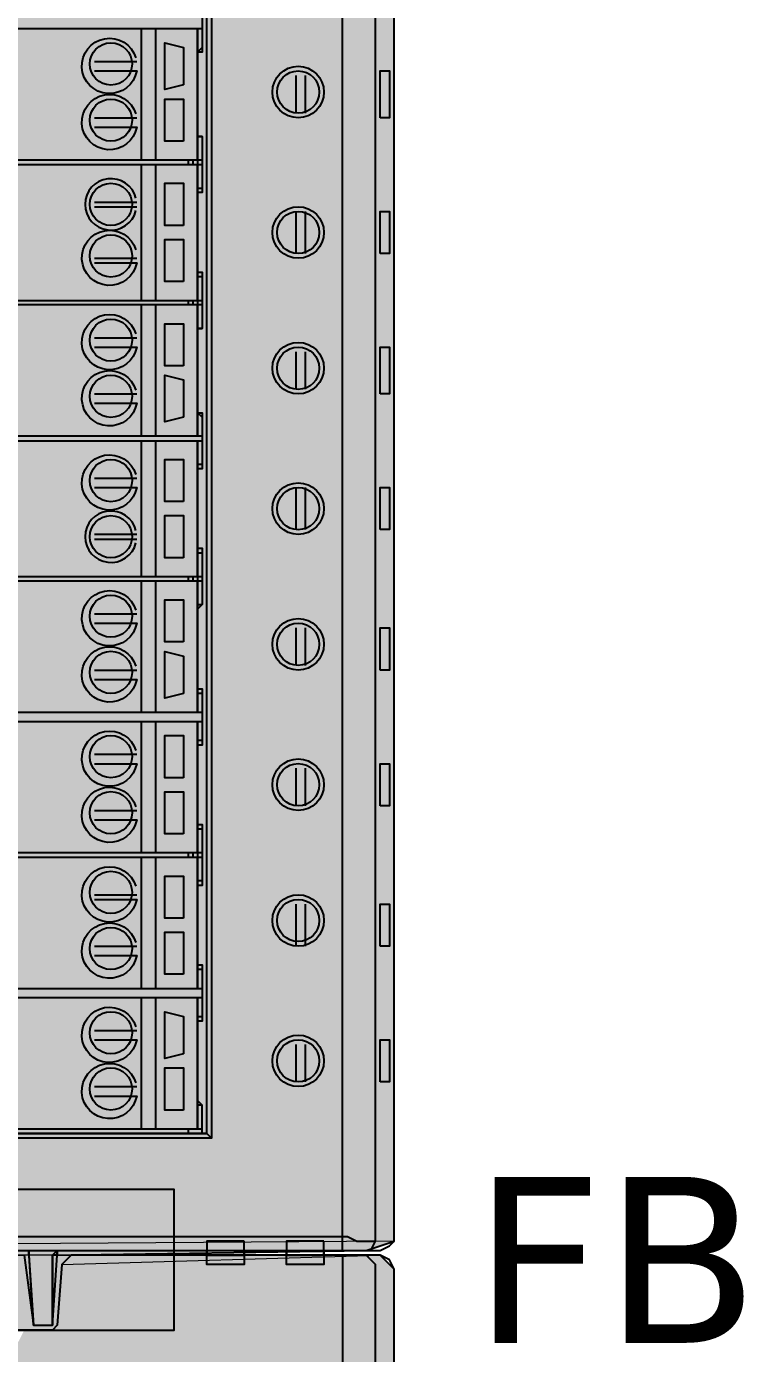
# Model space of a CAD drawing. Extents: x 4719 to 8938, y 1800 to 4482.
# Drawn here: x 6992.1 to 7056.9, y 3513.4 to 3633.4 of the extents above; entities that cross this region are included whole.
import ezdxf

# ---------------------------------------------------------------- set-up
doc = ezdxf.new("R2010")
doc.units = 0
doc.header["$LTSCALE"] = 10
doc.header["$MEASUREMENT"] = 0
doc.layers.add('G02-1-PRDXXXX-E-MRIO-01-P01-01$0$ANNOTATION', color=7, linetype='Continuous')
doc.styles.add('G02-1-PRDXXXX-E-MRIO-01-P01-01$0$PDF Verdana', font='verdana.ttf')

# ---------------------------------------------------------------- blocks, each defined once
blk = doc.blocks.new('G02-1-PRDXXXX-E-MRIO-01-P01-01$0$DV-54809-ZX-350-001')
at = {"layer": 'G02-1-PRDXXXX-E-MRIO-01-P01-01$0$ANNOTATION', "lineweight": 25}
for points in [[(2273.02, 1722.27), (2273.86, 1715.92), (2275.56, 1715.92), (2275.98, 1722.27), (2303.92, 1722.69), (2306.46, 1723.54), (2306.46, 1906.01)], [(2183.26, 1906.01), (2183.26, 1723.54), (2183.69, 1723.12), (2184.11, 1722.69), (2185.8, 1722.69), (2303.92, 1722.69), (2305.19, 1722.69), (2306.04, 1723.12), (2306.46, 1723.54), (2306.46, 1906.01)], [(2183.69, 1723.12), (2185.8, 1723.54), (2186.23, 1723.54), (2187.07, 1723.96), (2302.23, 1723.96), (2303.07, 1723.54), (2303.5, 1723.54), (2304.77, 1723.54), (2304.77, 1906.01), (2304.34, 1906.85), (2303.92, 1906.85)], [(2301.8, 1722.69), (2301.8, 1906.85)], [(2192.58, 1895.85), (2193, 1896.69), (2193.42, 1896.69), (2289.95, 1896.69), (2289.95, 1732.85), (2193.42, 1732.85), (2193.42, 1733.28), (2289.53, 1733.28), (2289.53, 1896.27), (2289.95, 1896.69)], [(2289.1, 1835.73), (2288.68, 1835.73), (2288.68, 1836.15), (2289.1, 1836.15), (2289.1, 1831.07), (2288.68, 1831.07)], [(2289.1, 1833.19), (2193, 1833.19)], [(2283.6, 1821.33), (2283.6, 1824.3), (2283.6, 1825.15), (2283.6, 1829.38), (2283.6, 1830.23), (2283.6, 1833.19)], [(2284.87, 1833.19), (2284.87, 1821.33)], [(2288.68, 1833.19), (2288.68, 1821.33), (2288.68, 1833.19), (2288.68, 1821.33), (2288.68, 1820.91), (2288.68, 1808.63), (2288.68, 1820.91), (2288.68, 1808.63), (2288.68, 1808.21), (2288.68, 1796.36), (2288.68, 1808.21), (2288.68, 1796.36)], [(2288.68, 1830.65), (2288.68, 1831.07), (2289.1, 1831.5)], [(2289.1, 1831.5), (2289.1, 1831.5)], [(2279.37, 1830.23), (2283.18, 1830.23)], [(2297.57, 1828.96), (2297.57, 1825.57)], [(2298.42, 1828.96), (2298.42, 1825.57)], [(2279.37, 1825.15), (2283.18, 1825.15)], [(2193.42, 1821.33), (2193.42, 1822.6), (2193, 1822.6), (2193, 1823.03), (2193, 1823.87), (2193, 1821.33), (2289.1, 1821.33)], [(2289.1, 1823.45), (2288.68, 1823.45), (2288.68, 1823.87)], [(2288.68, 1823.45), (2289.1, 1823.45), (2289.1, 1818.37), (2288.68, 1818.37), (2288.68, 1818.79), (2289.1, 1818.79)], [(2289.1, 1823.45), (2289.1, 1823.45)], [(2193.85, 1819.22), (2193.42, 1819.22), (2193, 1818.79), (2193, 1818.37), (2193, 1820.91), (2289.1, 1820.91)], [(2283.6, 1808.63), (2283.6, 1811.6), (2283.6, 1812.87), (2283.6, 1816.68), (2283.6, 1817.95), (2283.6, 1820.91)], [(2284.87, 1820.91), (2284.87, 1808.63)], [(2287.83, 1821.33), (2287.83, 1820.91)], [(2288.26, 1821.33), (2288.26, 1820.91)], [(2289.1, 1818.79), (2289.1, 1818.79)], [(2279.37, 1817.52), (2283.18, 1817.52)], [(2279.37, 1817.1), (2283.18, 1817.1)], [(2297.57, 1816.68), (2297.57, 1812.87)], [(2298.42, 1816.68), (2298.42, 1812.87)], [(2279.37, 1812.44), (2283.18, 1812.44)], [(2193.85, 1810.33), (2193.42, 1810.33), (2193, 1810.75), (2193, 1811.17), (2193, 1808.63), (2289.1, 1808.63)], [(2289.1, 1810.75), (2288.68, 1810.75), (2288.68, 1811.17), (2289.1, 1811.17), (2289.1, 1806.09), (2288.68, 1806.09)], [(2289.1, 1810.75), (2289.1, 1810.75)], [(2289.1, 1808.21), (2193, 1808.21)], [(2283.6, 1796.36), (2283.6, 1799.32), (2283.6, 1800.17), (2283.6, 1804.4), (2283.6, 1805.25), (2283.6, 1808.21)], [(2284.87, 1808.21), (2284.87, 1796.36)], [(2287.83, 1808.63), (2287.83, 1808.21)], [(2288.26, 1808.63), (2288.26, 1808.21)], [(2279.37, 1805.25), (2283.18, 1805.25)], [(2288.68, 1805.67), (2288.68, 1806.09), (2289.1, 1806.09)], [(2289.1, 1806.09), (2289.1, 1806.09)], [(2297.57, 1803.98), (2297.57, 1800.59)], [(2298.42, 1803.98), (2298.42, 1800.59)], [(2279.37, 1800.17), (2283.18, 1800.17)], [(2193.42, 1796.36), (2193.42, 1797.63), (2193, 1797.63), (2193, 1798.05), (2193, 1798.9), (2193, 1796.36), (2289.1, 1796.36)], [(2289.1, 1798.05), (2288.68, 1798.47), (2288.68, 1798.9)], [(2288.68, 1798.47), (2289.1, 1798.47), (2289.1, 1793.39), (2288.68, 1793.39), (2288.68, 1793.82), (2289.1, 1793.82)], [(2289.1, 1798.05), (2289.1, 1798.05)], [(2193.42, 1795.93), (2193.42, 1794.66), (2193, 1794.24), (2193, 1793.82), (2193, 1793.39), (2193, 1795.93), (2289.1, 1795.93)], [(2283.6, 1783.66), (2283.6, 1786.62), (2283.6, 1787.89), (2283.6, 1791.7), (2283.6, 1792.97), (2283.6, 1795.93)], [(2284.87, 1795.93), (2284.87, 1783.66)], [(2288.68, 1795.93), (2288.68, 1783.66), (2288.68, 1795.93), (2288.68, 1783.66), (2288.68, 1783.23), (2288.68, 1771.38), (2288.68, 1783.23), (2288.68, 1771.38)], [(2289.1, 1793.82), (2289.1, 1793.82)], [(2279.37, 1792.55), (2283.18, 1792.55)], [(2297.57, 1791.7), (2297.57, 1787.89)], [(2298.42, 1791.7), (2298.42, 1787.89)], [(2279.37, 1787.47), (2283.18, 1787.47)], [(2193.85, 1785.35), (2193.42, 1785.35), (2193, 1785.77), (2193, 1786.2), (2193, 1783.66), (2289.1, 1783.66)], [(2279.37, 1787.04), (2283.18, 1787.04)], [(2289.1, 1785.77), (2288.68, 1785.77), (2288.68, 1786.2), (2289.1, 1786.2), (2289.1, 1781.12), (2288.68, 1780.69), (2288.68, 1781.12), (2289.1, 1781.12)], [(2289.1, 1785.77), (2289.1, 1785.77)], [(2287.83, 1783.66), (2287.83, 1783.23)], [(2288.26, 1783.66), (2288.26, 1783.23)], [(2289.1, 1783.23), (2193, 1783.23)], [(2283.6, 1771.38), (2283.6, 1774.34), (2283.6, 1775.19), (2283.6, 1779), (2283.6, 1780.27), (2283.6, 1783.23)], [(2284.87, 1783.23), (2284.87, 1771.38)], [(2279.37, 1780.27), (2283.18, 1780.27)], [(2289.1, 1781.12), (2289.1, 1781.12)], [(2297.57, 1779), (2297.57, 1775.61)], [(2298.42, 1779), (2298.42, 1775.61)], [(2279.37, 1775.19), (2283.18, 1775.19)], [(2193.42, 1771.38), (2193.42, 1772.65), (2193, 1772.65), (2193, 1773.07), (2193, 1773.92), (2193, 1771.38), (2289.1, 1771.38)], [(2289.1, 1773.07), (2288.68, 1773.07), (2288.68, 1773.5), (2289.1, 1773.5), (2289.1, 1768.41), (2288.68, 1768.41), (2288.68, 1768.84), (2289.1, 1768.84)], [(2289.1, 1773.07), (2289.1, 1773.07)], [(2193.42, 1770.53), (2193.42, 1769.68), (2193, 1769.26), (2193, 1768.84), (2193, 1767.99), (2193, 1770.53), (2289.1, 1770.53)], [(2283.6, 1758.68), (2283.6, 1761.64), (2283.6, 1762.91), (2283.6, 1766.72), (2283.6, 1767.57), (2283.6, 1770.53)], [(2284.87, 1770.53), (2284.87, 1758.68)], [(2288.68, 1770.53), (2288.68, 1758.68), (2288.68, 1770.53), (2288.68, 1758.68), (2288.68, 1758.25), (2288.68, 1746.4), (2288.68, 1758.25), (2288.68, 1746.4)], [(2289.1, 1768.84), (2289.1, 1768.84)], [(2279.37, 1767.57), (2283.18, 1767.57)], [(2297.57, 1766.3), (2297.57, 1762.91)], [(2298.42, 1766.3), (2298.42, 1762.91)], [(2279.37, 1762.49), (2283.18, 1762.49)], [(2193, 1760.79), (2192.58, 1761.22), (2192.58, 1755.71), (2193, 1756.14), (2193, 1755.71), (2193, 1758.25), (2289.1, 1758.25)], [(2193.85, 1760.37), (2193.42, 1760.37), (2193, 1760.79), (2193, 1761.22), (2193, 1758.68), (2289.1, 1758.68)], [(2289.1, 1760.79), (2288.68, 1760.79), (2288.68, 1761.22), (2289.1, 1761.22), (2289.1, 1755.71), (2288.68, 1755.71), (2288.68, 1756.14), (2289.1, 1756.14)], [(2289.1, 1760.79), (2289.1, 1760.79)], [(2287.83, 1758.68), (2287.83, 1758.25)], [(2288.26, 1758.68), (2288.26, 1758.25)], [(2283.6, 1746.4), (2283.6, 1748.94), (2283.6, 1750.21), (2283.6, 1754.02), (2283.6, 1755.29), (2283.6, 1758.25)], [(2284.87, 1758.25), (2284.87, 1746.4)], [(2289.1, 1756.14), (2289.1, 1756.14)], [(2279.37, 1754.87), (2283.18, 1754.87)], [(2297.57, 1754.02), (2297.57, 1750.21)], [(2298.42, 1754.02), (2298.42, 1750.21)], [(2279.37, 1750.21), (2283.18, 1750.21)], [(2193.42, 1746.4), (2193.42, 1747.25), (2193, 1747.67), (2193, 1748.09), (2193, 1748.94), (2193, 1746.4), (2289.1, 1746.4)], [(2289.1, 1748.09), (2288.68, 1748.09), (2288.68, 1748.52), (2289.1, 1748.52), (2289.1, 1743.44), (2288.68, 1743.44), (2288.68, 1743.86), (2289.1, 1743.86)], [(2289.1, 1748.09), (2289.1, 1748.09)], [(2289.1, 1745.55), (2193, 1745.55)], [(2283.6, 1733.7), (2283.6, 1736.66), (2283.6, 1737.93), (2283.6, 1741.74), (2283.6, 1742.59), (2283.6, 1745.55)], [(2284.87, 1745.55), (2284.87, 1733.7)], [(2288.68, 1745.55), (2288.68, 1733.7)], [(2288.68, 1745.55), (2288.68, 1733.7), (2288.68, 1745.55)], [(2289.1, 1743.86), (2289.1, 1743.86)], [(2279.37, 1742.59), (2283.18, 1742.59)], [(2297.57, 1741.32), (2297.57, 1737.93)], [(2298.42, 1741.32), (2298.42, 1737.93)], [(2279.37, 1737.51), (2283.18, 1737.51)], [(2193.42, 1733.7), (2193.42, 1734.97), (2193, 1734.97), (2193, 1735.39), (2192.58, 1736.24), (2192.58, 1733.7), (2289.1, 1733.7)], [(2289.1, 1733.28), (2289.1, 1735.82), (2288.68, 1735.82), (2288.68, 1736.24), (2289.1, 1735.82), (2288.68, 1735.82)], [(2289.95, 1732.85), (2289.53, 1733.28), (2287.83, 1733.28), (2195.12, 1733.28), (2195.12, 1733.7), (2195.12, 1734.97), (2193.42, 1734.97)], [(2287.83, 1733.7), (2287.83, 1733.28)], [(2289.53, 1733.28), (2289.53, 1733.28)], [(2303.92, 1722.69), (2304.34, 1722.69), (2304.77, 1723.54)], [(2273.44, 1722.69), (2273.44, 1722.69)], [(2273.44, 1722.27), (2273.44, 1722.69)], [(2273.86, 1715.92), (2275.56, 1715.92), (2275.56, 1722.27), (2275.56, 1715.92), (2275.98, 1722.27), (2275.98, 1722.69), (2275.98, 1722.27), (2275.56, 1722.27), (2275.98, 1722.69)], [(2292.91, 1722.69), (2292.91, 1721.42), (2289.53, 1721.42), (2289.53, 1722.69)], [(2300.11, 1722.69), (2300.11, 1721.42), (2296.72, 1721.42), (2296.72, 1722.69)], [(2306.46, 1538.95), (2306.46, 1721), (2305.19, 1722.27), (2303.92, 1722.27), (2277.25, 1722.27), (2276.4, 1721.42), (2275.98, 1715.92), (2275.56, 1715.49), (2273.02, 1715.49)], [(2306.46, 1538.95), (2306.46, 1721), (2306.04, 1721.85), (2305.19, 1722.27), (2303.92, 1722.27), (2277.25, 1722.27), (2276.83, 1721.85), (2276.4, 1721.42), (2275.98, 1715.92), (2275.56, 1715.49), (2214.17, 1715.49), (2213.32, 1715.92), (2213.32, 1721.42), (2212.9, 1721.85), (2212.05, 1722.27), (2186.23, 1722.27), (2187.07, 1721.85), (2187.92, 1721.85), (2187.92, 1707.45)], [(2183.69, 1538.11), (2185.8, 1538.95), (2186.23, 1538.95), (2187.07, 1538.95), (2303.07, 1538.95), (2303.5, 1538.95), (2304.77, 1538.53), (2304.77, 1721.42), (2304.34, 1721.85), (2303.92, 1722.27)], [(2275.56, 1722.27), (2275.56, 1722.27)], [(2292.91, 1722.27), (2289.53, 1722.27)], [(2300.11, 1722.27), (2296.72, 1722.27)], [(2301.8, 1722.27), (2301.8, 1537.68), (2301.8, 1507.2)], [(2275.56, 1716.34), (2275.56, 1716.34)], [(2275.56, 1715.92), (2275.56, 1715.92)]]:
    blk.add_lwpolyline(points, dxfattribs=at)
for points in [[(2279.37, 1829.38), (2283.18, 1829.38, -8.269417), (2283.11, 1830.57)], [(2279.37, 1824.3), (2283.18, 1824.3, -8.272548), (2283.11, 1825.49)], [(2279.37, 1812.02), (2283.18, 1812.02, -8.268371), (2283.11, 1813.21)], [(2279.37, 1804.4), (2283.18, 1804.4, -8.269417), (2283.11, 1805.59)], [(2279.37, 1799.32), (2283.18, 1799.32, -8.268371), (2283.11, 1800.51)], [(2279.37, 1791.7), (2283.18, 1791.7, -8.269417), (2283.11, 1792.89)], [(2279.37, 1779.42), (2283.18, 1779.42, -8.268371), (2283.11, 1780.61)], [(2279.37, 1774.34), (2283.18, 1774.34, -8.269417), (2283.11, 1775.53)], [(2279.37, 1766.72), (2283.18, 1766.72, -8.268371), (2283.11, 1767.91)], [(2279.37, 1761.64), (2283.18, 1761.64, -8.269417), (2283.11, 1762.83)], [(2279.37, 1754.44), (2283.18, 1754.44, -8.272548), (2283.11, 1755.63)], [(2279.37, 1749.36), (2283.18, 1749.36, -8.269417), (2283.11, 1750.55)], [(2279.37, 1741.74), (2283.18, 1741.74, -8.272548), (2283.11, 1742.93)], [(2279.37, 1736.66), (2283.18, 1736.66, -8.269417), (2283.11, 1737.85)]]:
    blk.add_lwpolyline(points, format="xyb", dxfattribs=at)
for points in [[(2287.41, 1828.11), (2285.72, 1827.69), (2285.72, 1831.92), (2287.41, 1831.5), (2287.41, 1830.65), (2287.41, 1828.96)], [(2305.19, 1825.15), (2305.19, 1829.38), (2306.04, 1829.38), (2306.04, 1825.15)], [(2287.41, 1823.03), (2285.72, 1823.03), (2285.72, 1826.84), (2287.41, 1826.84), (2287.41, 1825.57), (2287.41, 1823.87)], [(2287.41, 1815.41), (2285.72, 1815.41), (2285.72, 1819.22), (2287.41, 1819.22), (2287.41, 1817.95), (2287.41, 1816.68)], [(2305.19, 1812.87), (2305.19, 1816.68), (2306.04, 1816.68), (2306.04, 1812.87)], [(2287.41, 1810.33), (2285.72, 1810.33), (2285.72, 1814.14), (2287.41, 1814.14), (2287.41, 1812.87), (2287.41, 1811.6)], [(2287.41, 1802.71), (2285.72, 1802.71), (2285.72, 1806.52), (2287.41, 1806.52), (2287.41, 1805.67), (2287.41, 1803.98)], [(2305.19, 1800.17), (2305.19, 1804.4), (2306.04, 1804.4), (2306.04, 1800.17)], [(2287.41, 1798.05), (2285.72, 1797.63), (2285.72, 1801.86), (2287.41, 1801.44), (2287.41, 1800.59), (2287.41, 1798.9)], [(2287.41, 1790.43), (2285.72, 1790.43), (2285.72, 1794.24), (2287.41, 1794.24), (2287.41, 1792.97), (2287.41, 1791.28)], [(2305.19, 1787.89), (2305.19, 1791.7), (2306.04, 1791.7), (2306.04, 1787.89)], [(2287.41, 1785.35), (2285.72, 1785.35), (2285.72, 1789.16), (2287.41, 1789.16), (2287.41, 1787.89), (2287.41, 1786.62)], [(2287.41, 1777.73), (2285.72, 1777.73), (2285.72, 1781.54), (2287.41, 1781.54), (2287.41, 1780.69), (2287.41, 1779)], [(2305.19, 1775.19), (2305.19, 1779), (2306.04, 1779), (2306.04, 1775.19)], [(2287.41, 1773.07), (2285.72, 1772.65), (2285.72, 1776.88), (2287.41, 1776.46), (2287.41, 1775.61), (2287.41, 1773.92)], [(2287.41, 1765.45), (2285.72, 1765.45), (2285.72, 1769.26), (2287.41, 1769.26), (2287.41, 1767.99), (2287.41, 1766.3)], [(2305.19, 1762.91), (2305.19, 1766.72), (2306.04, 1766.72), (2306.04, 1762.91)], [(2287.41, 1760.37), (2285.72, 1760.37), (2285.72, 1764.18), (2287.41, 1764.18), (2287.41, 1762.91), (2287.41, 1761.64)], [(2287.41, 1752.75), (2285.72, 1752.75), (2285.72, 1756.56), (2287.41, 1756.56), (2287.41, 1755.29), (2287.41, 1754.02)], [(2305.19, 1750.21), (2305.19, 1754.02), (2306.04, 1754.02), (2306.04, 1750.21)], [(2287.41, 1747.67), (2285.72, 1747.67), (2285.72, 1751.48), (2287.41, 1751.48), (2287.41, 1750.63), (2287.41, 1748.94)], [(2287.41, 1740.47), (2285.72, 1740.05), (2285.72, 1744.28), (2287.41, 1743.86), (2287.41, 1743.01), (2287.41, 1741.32)], [(2305.19, 1737.93), (2305.19, 1741.74), (2306.04, 1741.74), (2306.04, 1737.93)], [(2287.41, 1735.39), (2285.72, 1735.39), (2285.72, 1739.2), (2287.41, 1739.2), (2287.41, 1737.93), (2287.41, 1736.24)], [(2195.96, 1715.49), (2286.56, 1715.49), (2286.56, 1728.2), (2195.96, 1728.2), (2195.96, 1715.49), (2286.56, 1715.49), (2286.56, 1728.2), (2195.96, 1728.2)], [(2292.91, 1723.54), (2289.53, 1723.54), (2289.53, 1722.27), (2292.91, 1722.27)], [(2300.11, 1723.54), (2296.72, 1723.54), (2296.72, 1722.27), (2300.11, 1722.27)], [(2273.86, 1715.92), (2273.44, 1722.69), (2273.44, 1722.27)]]:
    blk.add_lwpolyline(points, close=True, dxfattribs=at)
at = {"layer": 'G02-1-PRDXXXX-E-MRIO-01-P01-01$0$ANNOTATION', "color": 7, "lineweight": 0, "true_color": 0xffffff}
for points in [[(2306.46, 1723.54), (2185.8, 1722.69)], [(2303.92, 1722.69), (2213.32, 1722.69), (2275.98, 1722.27), (2218.83, 1722.27), (2273.02, 1722.27), (2225.18, 1722.27), (2239.99, 1722.27)], [(2276.4, 1721.42), (2305.19, 1722.27)], [(2195.96, 1715.49), (2286.56, 1715.49)]]:
    blk.add_lwpolyline(points, dxfattribs=at)
at = {"layer": 'G02-1-PRDXXXX-E-MRIO-01-P01-01$0$ANNOTATION', "lineweight": 25}
for centre, radius in [((2280.85, 1830.01), 1.91), ((2297.78, 1827.47), 2.33), ((2297.78, 1827.47), 1.91), ((2280.85, 1824.93), 1.91), ((2280.85, 1817.31), 1.91), ((2297.78, 1814.77), 2.33), ((2297.78, 1814.77), 1.91), ((2280.85, 1812.65), 1.91), ((2280.85, 1805.03), 1.91), ((2297.78, 1802.5), 2.33), ((2297.78, 1802.49), 1.91), ((2280.85, 1799.95), 1.91), ((2280.85, 1792.33), 1.91), ((2297.78, 1789.79), 2.33), ((2297.78, 1789.79), 1.91), ((2280.85, 1787.25), 1.91), ((2280.85, 1780.06), 1.91), ((2297.78, 1777.52), 2.33), ((2297.78, 1777.52), 1.91), ((2280.85, 1774.98), 1.91), ((2280.85, 1767.36), 1.91), ((2297.78, 1764.82), 2.33), ((2297.78, 1764.82), 1.91), ((2280.85, 1762.28), 1.91), ((2280.85, 1755.08), 1.91), ((2297.78, 1752.54), 2.33), ((2297.78, 1752.54), 1.91), ((2280.85, 1750), 1.91), ((2280.85, 1742.38), 1.91), ((2297.78, 1739.84), 2.33), ((2297.78, 1739.84), 1.91), ((2280.85, 1737.3), 1.91)]:
    blk.add_circle(centre, radius, dxfattribs=at)
for centre, end in [((2280.85, 1817.31), 346.2114), ((2280.85, 1787.25), 346.208)]:
    blk.add_arc(centre, 2.33, 13.792, end, dxfattribs=at)
at = {"layer": 'G02-1-PRDXXXX-E-MRIO-01-P01-01$0$ANNOTATION', "color": 7, "true_color": 0xffffff, "transparency": 33554559}
for points in [[(2306.46, 1906.01), (2275.98, 1900.93), (2306.46, 1723.54)], [(2306.46, 1723.54), (2183.26, 1723.54), (2273.02, 1900.5)], [(2306.46, 1723.54), (2275.56, 1900.5), (2273.02, 1900.5)], [(2275.98, 1900.93), (2275.56, 1900.5), (2306.46, 1723.54)], [(2195.96, 1728.2), (2286.56, 1728.2), (2195.96, 1715.49)], [(2286.56, 1728.2), (2195.96, 1715.49), (2286.56, 1715.49)], [(2185.8, 1722.69), (2306.46, 1723.54), (2183.26, 1723.54)], [(2306.46, 1723.54), (2213.32, 1722.69), (2303.92, 1722.69)], [(2273.02, 1722.27), (2273.86, 1715.92), (2275.56, 1715.92)], [(2275.98, 1722.27), (2273.02, 1722.27), (2275.56, 1715.92)], [(2276.4, 1721.42), (2275.98, 1715.92), (2306.46, 1721)], [(2305.19, 1722.27), (2276.4, 1721.42), (2306.46, 1721)], [(2277.25, 1722.27), (2276.4, 1721.42), (2303.92, 1722.27)], [(2306.46, 1721), (2275.98, 1715.92), (2306.46, 1538.95)], [(2306.46, 1538.95), (2183.26, 1538.95), (2273.02, 1715.49)], [(2306.46, 1538.95), (2275.56, 1715.49), (2273.02, 1715.49)], [(2275.98, 1715.92), (2275.56, 1715.49), (2306.46, 1538.95)]]:
    blk.add_solid(points, dxfattribs=at)
at = {"layer": 'G02-1-PRDXXXX-E-MRIO-01-P01-01$0$ANNOTATION', "insert": (2313.52, 1721.84), "char_height": 15.016, "attachment_point": 4, "style": 'G02-1-PRDXXXX-E-MRIO-01-P01-01$0$PDF Verdana'}
blk.add_mtext('FB', dxfattribs=at)

msp = doc.modelspace()

# ---------------------------------------------------------------- block references
msp.add_blockref('G02-1-PRDXXXX-E-MRIO-01-P01-01$0$DV-54809-ZX-350-001', (4718.87, 1800))

doc.saveas('drawing.dxf')
